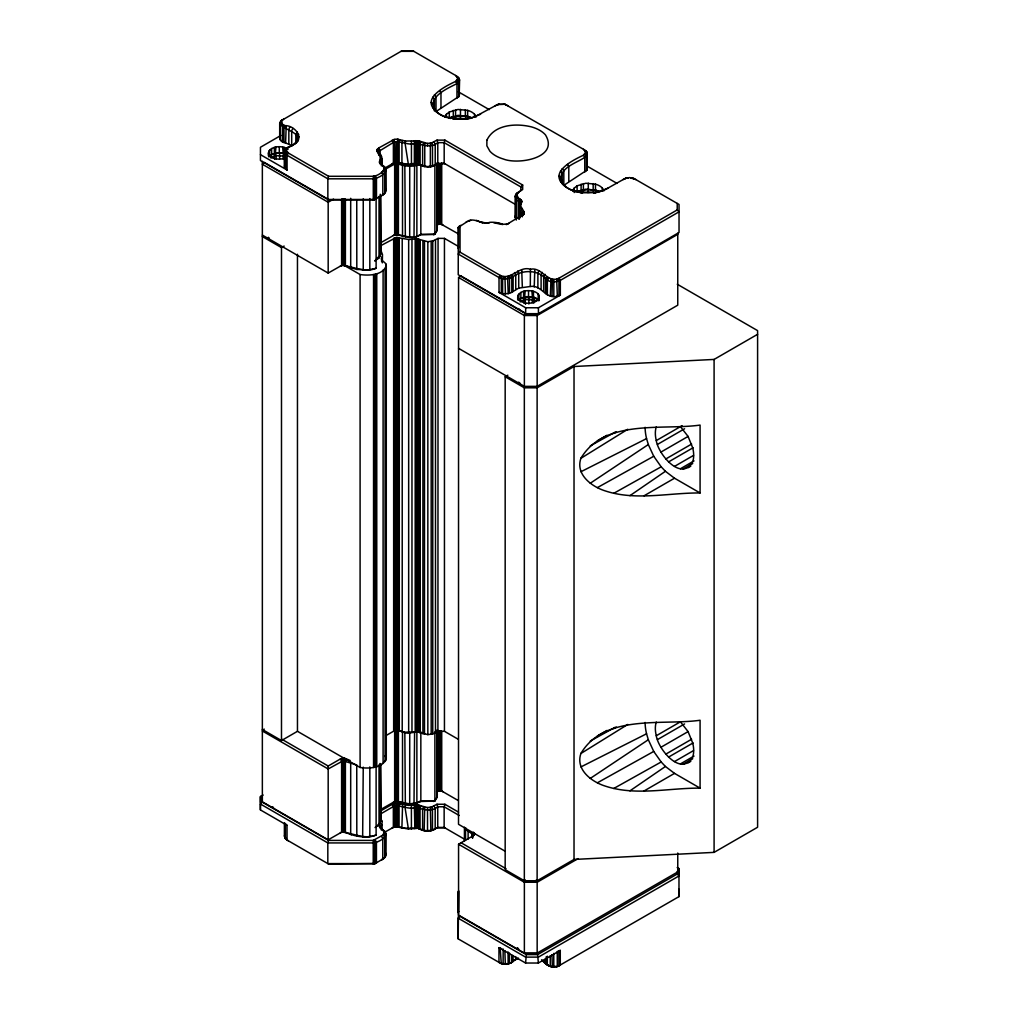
<?xml version="1.0" encoding="UTF-8"?>
<svg xmlns="http://www.w3.org/2000/svg" width="1018" height="1018" viewBox="0 0 1018 1018"><rect width="100%" height="100%" fill="white"/><g stroke="black" fill="none" stroke-linecap="round" stroke-linejoin="round"><path stroke-width="1.5" d="M260.404 809.908L260.404 796.623L262.211 795.58L262.211 802.095L260.404 804.004L260.404 809.908L287.025 825.28L287.038 840.041L328.572 864.015L375.158 863.569L383.888 858.416L385.822 855.718L385.949 834.073C384.995 828.881 375.896 828.105 380.363 821.564M381.495 828.906L384.041 831.782L383.162 834.964L373.237 840.41L373.237 864.028M458.52 812.135L444.879 804.258L437.002 804.258L431.619 806.994L427.522 807.567L427.522 831.172L432.828 830.179L437.74 827.43L444.141 827.43L465.341 839.685M515.681 956.564L515.681 959.516A18.069 10.434 0 0 0 513.059 961.45A9.035 5.217 0 0 1 511.736 962.404L506.48 964.313L501.098 963.575L458.176 938.863L458.673 890.788M677.174 874.055L537.619 954.604L526.331 954.604L459.983 916.289L458.176 918.198L525.581 957.124L538.369 957.124L678.981 875.964L677.174 874.055L677.174 871.446M541.627 959.745C545.623 964.53 552.481 969.696 558.882 965.802L678.981 896.616L678.981 889.236M678.981 875.964L678.981 868.583L677.174 867.54M439.891 730.708L439.801 790.961L437.142 791.47M441.163 730.924L441.036 790.706L442.995 791.737M439.191 730.759L438.402 791.088M509.496 953.026L509.458 963.372L508.631 963.919M553.843 279.365L553.817 296.645L555.612 296.556L560.333 295.118L560.333 280.357L559.06 278.143C547.595 284.073 542.2 266.741 530.454 269.223C518.964 265.622 511.176 280.663 500.296 275.42L460.034 252.171L460.034 226.378L460.836 225.271M288.349 147.139L286.236 150.091L288.349 153.044L287.076 155.258L287.076 170.019L284.696 167.588L284.429 151.567L285.409 149.201L288.349 147.139A7.228 4.174 0 0 1 289.685 146.541A19.889 11.478 0 0 0 293.349 144.861C305.527 139.046 295.105 125.265 284.913 125.621C281.655 125.099 280.141 120.569 283.615 119.119M503.172 949.018L503.121 964.161M284.696 167.588L284.493 165.718M393.381 235.438C401.894 233.3 411.119 241.571 419.569 235.082A14.456 8.348 0 0 0 420.078 234.776L434.89 234.344L436.798 230.933L437.358 227.358M434.89 731.815L434.89 801.077L420.841 801.077L419.569 801.815A14.456 8.348 0 0 0 420.078 801.51L434.89 801.077L436.798 797.667L437.358 794.091M340.33 266.067L343.486 264.871L343.486 198.752M340.33 832.8L343.486 831.604L343.46 758.245L340.33 759.008L328.178 766.02L281.871 739.284M530.454 269.223L530.289 286.491C540.571 284.747 544.465 296.658 553.817 296.645M519.587 191.359L515.133 196.525L516.317 199.363L516.317 220.028L515.133 217.178L515.261 195.545L517.195 192.835L522.667 189.577L522.667 185.022L444.917 140.128L437.027 140.128L431.657 142.876L427.56 143.436L418.449 140.828L405.482 141.044L397.58 139.224A6.324 3.652 0 0 0 394.233 139.441L378.645 148.017L376.838 150.193L380.401 157.446L379.676 163.224L383.926 166.278L385.86 168.975L386 190.621L383.926 194.298L373.708 199.884L328.61 199.91L260.443 160.551L260.443 147.266L280.968 135.407M521.203 216.249L522.463 213.996L519.333 209.492L519.753 202.137L516.317 199.363L517.92 197.416L516.94 195.049M509.025 223.286L506.773 224.444L524.143 213.818L524.066 211.871L520.72 206.081L521.776 201.08L517.92 197.416M382.335 262.873L382.488 254.602L381.101 250.886M417.1 140.649L416.871 163.822L420.765 165.298M427.522 807.567L417.062 804.767L416.833 827.939L420.739 829.415M396.473 234.674L396.511 163.402C403.599 165.998 411.679 167.703 418.971 164.432M409.694 237.525L409.732 166.252M393.381 802.171L396.511 800.975L396.358 237.436L408.663 239.497L417.151 238.886L427.84 241.686L432.765 240.999L438.058 238.377L444.446 238.377L458.151 246.28M409.694 804.258L409.732 732.985L416.871 731.917L416.871 802.769L407.493 804.195L396.473 801.408M397.58 139.224L397.58 162.829L408.447 164.865L417.1 164.254M417.062 804.767L408.409 805.378L397.542 803.342L397.249 805.849L397.542 826.96L408.409 828.996L417.062 828.385M268.447 155.932C266.78 147.381 278.156 145.396 284.213 147.406A10.842 6.261 0 0 1 288.069 149.302M287.038 840.041L284.824 837.967L284.493 835.536M381.546 164.789C388.711 169.382 378.238 175.91 373.288 176.292L328.61 176.292L288.349 153.044M382.335 256.511C378.709 260.99 386.547 261.575 386.28 265.685C382.857 275.484 368.338 275.802 360.092 274.529L343.753 265.1M446.597 117.464A27.117 15.652 0 0 1 435.997 111.013C420.345 98.25 446.813 85.499 455.682 81.402L457.795 78.45L455.682 75.497M435.997 111.013C425.269 97.524 448.404 88.044 456.955 83.616L459.602 79.926L456.955 76.235L413.066 50.9L401.779 50.9L281.197 120.671L279.695 123.623L279.695 138.384L281.35 141.324L291.695 145.383L291.695 130.635L292.929 128.395M457.795 78.45L459.602 79.926L459.156 96.303L435.997 111.56L435.997 96.799L434.381 94.852M593.583 192.975L603.903 190.366L625.256 178.379L629.506 177.59L633.756 178.379L679.031 204.453L679.031 232.498L537.682 314.104L526.408 314.104L458.227 274.745L458.291 227.447L467.186 221.606M386.28 265.685L386.28 758.626C382.857 768.425 368.338 768.755 360.092 767.483L297.46 731.318L281.49 740.544L262.313 729.473M458.227 248.519L458.724 247.336M515.133 217.178L515.655 215.243M517.691 296.874C519.155 290.359 528.113 289.863 533.457 291.301A10.842 6.261 0 0 1 538.191 294.037C542.658 301.888 529.016 304.789 523.608 302.461A10.842 6.261 0 0 1 518.862 299.725L517.691 296.874L517.691 299.826M582.347 192.975L575.654 191.651A27.117 15.652 0 0 1 563.807 184.805C548.168 172.042 574.623 159.292 583.492 155.194L585.604 152.242L583.492 149.29M473.663 117.426L497.446 104.587L504.966 104.243L584.765 150.028L586.979 152.102L586.979 170.095L563.807 185.352L563.807 170.591L562.191 168.644M279.695 138.384L280.357 136.348M405.482 141.044L405.1 143.538L408.383 164.432C417.787 160.513 426.377 171.558 435.22 164.789L435.22 144.123L433.948 141.909M405.444 805.162L405.062 807.656L408.409 828.996M552.405 279.276L552.023 296.531M465.531 840.346L465.531 827.749C465.417 831.681 474.821 833.017 471.983 836.491M472.034 837.458L472.034 834.315L473.357 832.126L474.541 833.551L473.714 835.447L458.558 844.24L458.558 915.093L525.123 953.522L536.41 953.522L677.759 871.917L677.759 853.033M380.872 195.507L380.872 253.749L379.027 257.872L374.828 260.901L378.849 256.46M380.872 763.818L380.872 820.483L379.027 824.605L375.031 827.532M580.896 458.316C575.272 474.477 591.776 486.782 605.392 490.956C636.008 501.009 668.75 492.712 700.079 492.966L700.079 425.079C662.731 430.461 604.527 418.436 580.896 458.316L627.801 429.252M580.896 753.498C575.272 769.646 591.776 781.964 605.392 786.138C636.008 796.191 668.75 787.894 700.079 788.136L700.079 720.248C662.731 725.643 604.527 713.605 580.896 753.498L627.801 724.434M398.407 139.326L398.407 162.944M398.369 803.444L398.369 827.061M345.484 832.291L344.708 831.757L344.708 760.917L345.484 758.499L344.835 758.359L344.835 832.151C354.455 836.402 365.946 838.87 376.113 835.014L376.113 765.511M283.526 153.234L282.966 158.846M424.76 143.182L424.76 166.799M453.29 110.351L453.29 116.256L452.463 116.803L453.29 119.208L457.998 118.317L465.353 118.661L465.913 116.192L457.998 115.365L449.282 117.935L449.282 112.031L457.998 109.46L467.644 110.351A15.817 9.137 0 0 1 474.566 114.334L476.093 117.057M424.722 807.312L424.162 830.433L427.522 831.172M581.1 184.143L581.1 190.048L580.285 190.595L581.1 193L588.289 191.995L593.176 192.453L593.736 189.984L585.808 189.157L577.104 191.728L577.104 185.823L585.808 183.253L595.466 184.143A15.817 9.137 0 0 1 602.376 188.126L603.903 190.85M534.794 269.745L534.234 286.974M418.449 140.828L418.449 164.445M418.411 804.958L418.411 828.563M286.211 125.99L285.587 143.194M402.619 140.522L401.932 142.965L401.932 163.631L402.619 164.14M402.581 804.653L401.894 827.749L402.581 828.258M328.61 176.292L327.86 178.812L327.86 199.477L373.288 199.477L376.482 198.714L376.482 178.048L375.197 175.834M444.917 140.128L444.179 142.647L444.179 163.313L515.846 204.694M373.237 840.41L328.559 840.41L327.821 842.929L327.821 863.595L373.237 863.595L376.431 862.831L376.431 842.166L375.158 839.952M444.879 804.258L444.141 806.778L444.141 827.43M525.123 879.73L524.372 882.25L524.372 953.09L537.16 953.09L537.16 882.25L536.41 879.73M526.331 954.604L525.581 963.028L538.369 963.028L560.269 950.379L560.269 965.14L557.877 966.4M551.031 279.008L550.305 296.2M423.45 142.876L422.635 145.281L422.635 165.947L423.45 166.481M423.412 806.994L422.597 809.399L422.597 830.064L424.722 830.917M382.424 165.298L381.139 163.783L381.801 156.988L378.747 151.44L393.381 142.456C400.685 140.013 408.282 146.312 415.891 143.144C422.954 145.154 431.174 148.246 437.778 142.647L444.179 142.647L520.86 186.93L520.86 190.621M382.386 829.415C378.95 826.985 384.588 822.251 380.77 819.286M415.726 164.242L415.726 140.624M465.9 222.344C473.815 215.651 481.832 225.843 489.683 222.344A17.166 9.913 0 0 1 498.515 222.993L503.554 224.304L507.664 223.871M415.688 828.372L415.688 804.754M538.827 270.826L537.886 273.193L537.886 287.954M284.913 125.621L283.971 127.988L283.971 142.736M289.786 126.995L288.832 129.362L288.832 144.111M399.959 139.733L398.992 142.1L398.992 162.753L399.959 163.351M399.921 803.851L398.954 806.218L398.954 826.883L399.921 827.469M419.696 141.184L418.716 143.538L418.716 164.203L419.696 164.801M419.658 805.302L418.678 807.668L418.691 828.321L419.658 828.919M286.58 151.389L284.862 153.184L287.076 155.258L327.86 178.812L373.288 178.812C378.289 178.023 384.626 175.096 386 169.955L384.193 168.479M444.853 117.057L446.38 114.334L449.282 112.031M560.854 182.133C558.284 167.894 575.908 163.351 584.765 157.408L587.31 154.532L585.604 152.242M572.663 190.85L574.19 188.126L577.104 185.823M260.404 804.004L327.821 842.929L373.237 842.929C378.251 842.14 384.588 839.214 385.949 834.073L384.142 832.597M458.673 911.454L458.176 912.637L458.176 891.972M503.668 276.514L502.625 278.907L502.625 293.655L508.211 293.655L511.799 292.382A9.035 5.217 0 0 0 513.123 291.428L518.722 288.119L530.289 286.491M392.108 163.86L396.078 162.371L396.078 141.706M392.07 827.978L396.04 826.489L395.837 803.317L392.07 804.36L379.956 811.359M287.076 147.877A9.035 5.217 0 0 1 288.743 147.126A18.069 10.434 0 0 0 292.077 145.599C308.581 133.485 283.984 130.94 279.695 123.623L281.502 122.135M283.78 125.112L282.533 127.352L282.533 142.1M411.437 164.789L411.437 141.171M411.412 828.906L411.399 805.289M542.339 272.391L541.092 274.618L541.092 289.366M420.765 141.68L419.492 143.894L419.492 164.56M421.172 141.909L419.887 144.123L419.887 164.789L427.56 166.621L433.935 165.425M519.587 198.739L518.302 200.953L518.302 218.437M519.982 198.968L518.696 201.182L518.696 218.654M500.296 275.42L499.024 277.634L499.024 292.382L525.657 307.767L538.433 307.767L560.333 295.118M420.727 805.811L419.454 808.025L419.454 828.677L421.134 829.645M421.134 806.04L419.849 808.254L419.849 828.906L423.412 830.612M437.167 224.991L438.962 223.871A2.71 1.565 0 0 1 440.641 223.871L458.164 233.746M437.167 791.737L438.962 790.617L441.392 790.833L458.164 800.492M433.693 234.776L434.559 233.313M433.693 801.51L436.798 797.667L436.798 731.548M548.689 278.054L547.366 280.243L547.366 295.004M270.521 155.207L268.981 156.95L268.981 151.046M381.546 195.787L383.748 193.7M381.495 836.287L382.781 838.501L382.781 859.167L381.495 859.905L383.71 857.83M545.164 274.364L543.663 276.412L543.663 291.161M520.847 199.592L519.32 201.628L519.32 219.099M523.354 210.981L521.827 213.017L521.827 216.198M547.811 277.392L546.272 279.428L546.272 294.177M287.025 151.987L285.409 153.934L286.033 169.293M474.134 832.775L472.505 834.709L472.505 837.852M280.459 125.647L282.113 123.751M297.485 132.124L295.831 134.02L295.831 142.876M521.979 209.441L520.313 211.311L520.313 217.674M547.175 276.642L545.47 278.487L545.47 293.248M521.458 200.304L519.753 202.137L519.753 205.318M435.31 232.511L436.798 230.933L436.798 163.236M520.86 186.93L522.667 185.022M460.034 252.171L458.227 254.08L500.105 278.156L505.412 279.161L511.799 277.634A9.035 5.217 0 0 0 513.123 276.667C522.196 269.668 537.644 269.592 545.47 278.487C549.02 282.648 555.726 282.673 560.333 280.357L679.031 211.833L677.225 209.924L677.225 203.409M264.171 729.066L262.351 730.975L328.178 768.972L343.079 760.79L356.745 764.951L356.809 836.185M517.373 196.652L515.655 198.459L515.655 219.112M524.066 211.871L522.336 213.653L522.336 216.834M474.388 833.157L472.657 834.938L472.657 838.081M281.668 122.962L279.899 124.667L279.899 139.415M298.719 134.3L296.951 135.992L296.951 140.42M519.333 209.492L521.101 207.787M376.266 826.68L379.027 824.605L379.027 764.785M522.463 213.996L524.257 212.355M521.776 201.08L519.982 202.684L519.982 205.865M414.326 828.525L416.833 827.939L419.454 828.677M414.364 164.407L414.364 140.789M485.242 223.324L486.769 222.738M374.115 199.833L374.115 176.216M468.534 118.801L480.598 114.245M499.456 104.001L495.295 105.757M430.347 166.799L430.347 143.182M437.142 224.723L438.962 223.871L438.962 164.051M470.774 220.333L468.649 221.199L469.463 220.651M596.344 192.593L608.42 188.037M623.118 179.55L627.266 177.794M374.077 863.951L374.077 840.334M430.309 830.917L435.195 828.906L435.182 808.254L433.91 806.04M507.588 964.161L511.736 962.404L511.736 955.024M342.099 265.431C352.546 266.016 364.66 273.295 376.113 268.281L376.113 197.428M342.099 832.177C352.546 832.762 364.66 840.041 376.113 835.014L375.387 835.333M395.124 234.814C403.026 234.458 412.799 240.401 420.841 234.344L434.89 234.344L434.89 165.069M414.008 237.079L414.593 165.743M395.124 801.548C402.441 800.848 411.208 806.956 418.971 802.006M414.008 803.813L414.593 732.489M299.177 136.577L297.371 138.066L297.371 141.018M286.236 150.091L284.429 151.567L284.442 166.659M458.227 227.854L460.034 226.378M472.772 835.409L474.579 833.946M656.279 426.886A27.117 15.652 60 0 0 656.279 440.578C658.239 454.219 681.436 482.328 692.749 461.625A27.117 15.652 60 0 0 692.749 447.945L688.079 436.429L680.444 426.631M656.279 722.067A27.117 15.652 60 0 0 656.279 735.747C658.239 749.388 681.436 777.51 692.749 756.807A27.117 15.652 60 0 0 692.749 743.127L688.079 731.611L680.444 721.8M520.007 203.256L521.801 201.882M522.489 214.696L524.295 213.335M394.233 163.045L397.287 162.384L408.383 164.432M506.226 224.596L506.9 224.087M394.195 827.176L396.651 826.476L405.062 828.321L414.873 828.041L414.326 804.907M556.604 966.795L558.882 965.802L558.869 951.041L560.269 950.379M520.872 204.351L519.078 205.687L518.913 218.717M629.913 495.677L665.428 471.296L674.514 478.206L700.079 492.966M629.913 790.859L665.428 766.478L674.514 773.375L700.079 788.136M269.057 156.072L271.628 154.456L271.628 148.552M270.839 157.968L276.26 155.703L284.531 156.072M518.289 299.966L522.158 297.714M520.86 292.446L520.86 298.35L518.862 299.941L518.862 294.037M520.071 301.875L525.504 299.597L533.776 299.966A10.842 6.261 0 0 1 536.524 301.124M343.46 265.304L356.809 269.452L363.248 269.681L363.248 198.841M362.65 836.834L363.248 767.152M519.804 203.816L521.534 202.658M284.862 149.951L286.58 148.806M460.174 225.894L458.456 227.052L458.456 247.718M515.655 194.591L517.373 193.433M590.262 483.245L648.326 444.548L646.557 438.605A41.573 23.999 60 0 1 645.119 427.293M472.632 835.88L474.35 834.735M590.262 778.426L648.326 739.73L646.557 733.787A41.573 23.999 60 0 1 645.119 722.462M497.586 104.79L498.413 104.243M374.509 199.732L375.337 199.184L375.337 178.519L374.509 176.114M431.657 166.481L432.485 165.947L432.485 145.281L431.657 142.876M378.302 257.694L380.007 256.561L380.007 196.728M437.753 224.507L438.567 223.96L438.567 164.14M600.276 191.651L601.091 191.104M625.396 178.583L626.223 178.048M520.86 298.35L519.587 299.088L526.828 296.594L534.59 297.561L533.776 303.122M378.302 824.44L380.007 823.295L380.007 763.475M437.753 791.253L438.567 790.706L438.351 730.962M374.471 863.849L375.286 863.302L375.286 842.637L374.471 840.232M431.619 830.612L432.446 830.064L432.446 809.399L431.619 806.994M341.45 265.596L342.672 264.947L342.672 198.828M341.45 832.33L342.672 831.693L342.099 758.385M394.488 234.967L395.697 234.331L395.697 163.478L396.511 163.402M416.031 236.583L416.871 236.023L416.871 165.183M394.488 801.713L395.697 801.064L395.697 730.224L405.38 732.209L417.151 731.827L427.84 734.627L432.765 733.953L438.058 731.318L444.446 731.318L458.151 739.221M522.196 215.371L523.876 214.289M282.037 120.506L280.357 121.587L280.459 140.408M296.047 142.151L297.714 141.057M393.457 163.262L394.895 162.536L394.233 139.441M393.419 827.38L394.869 826.667L394.195 803.558M285.409 149.201L287.025 148.195M383.201 194.463L384.817 193.458L384.817 172.793L383.201 170.846M458.724 226.67L460.34 225.665M516.317 193.674L517.92 192.669M383.162 858.581L384.779 857.576L384.779 836.911L383.162 834.964M288.743 147.126L289.685 146.541M377.436 258.865L379.027 257.872L379.027 196.474M472.479 836.109L474.083 835.104M521.929 215.689L523.506 214.734M517.488 958.803L518.48 958.205L514.408 960.254A19.889 11.478 0 0 0 511.52 962.379A7.228 4.174 0 0 1 510.463 963.143M511.52 962.379L513.059 961.45L513.059 955.546M281.197 120.671L282.711 119.768M294.355 143.983L295.869 143.093M271.628 154.456L270.343 155.194L277.596 152.7L284.213 153.311L284.213 147.406M292.077 145.599L293.349 144.861M383.964 168.555L394.348 162.689L394.348 142.036L393.457 139.644M333.548 199.134L328.178 202.238L262.351 164.242L264.171 162.333L326.816 198.497M385.695 169.026L395.697 163.478M262.313 236.532L281.49 247.603L284.149 246.063M433.948 165.527L437.778 163.313L444.179 163.313M262.351 235.082L328.178 273.078L342.29 265.049L342.29 198.93M380.579 242.831L395.328 234.42L395.328 163.58M380.21 245.949L396.358 237.436M436.607 224.991L437.893 224.253L437.893 162.855M419.569 235.082L420.841 234.344L420.841 165.069M504.801 851.023L458.507 824.3L458.558 277.507L461.243 275.954M559.06 278.143L677.225 209.924M458.558 277.507L524.372 315.516L537.16 315.516L677.759 234.344M677.263 284.238L757.596 330.621L757.596 827.252L714.089 852.371L574.025 859.446L537.122 880.748L524.334 880.748L505.17 869.677L505.17 376.736L507.829 375.197M505.17 376.736L524.334 387.807L537.122 387.807L574.025 366.505L714.089 359.43L757.596 334.311M597.401 440.794L607.008 435.233M656.279 440.578L682.085 425.677M657.437 444.446L684.592 428.769M660.962 452.081L688.117 436.404M665.81 458.965L691.616 444.064M668.597 461.892L693.042 447.78M674.514 466.397L693.525 455.415M680.444 468.738L694.021 460.899M683.218 469.005L692.724 463.521M688.079 467.746L690.789 466.168M644.05 495.791L674.514 478.206M263.14 795.045L260.404 796.623L260.404 802.528M385.593 735.785L394.971 730.44M262.351 161.289L262.351 801.815L328.178 839.825L342.29 831.782L342.29 760.942L341.45 758.537M380.579 809.565L395.328 801.153L395.697 730.224M379.892 814.349L393.342 806.574C400.647 804.131 408.243 810.43 415.853 807.261C422.915 809.272 431.136 812.364 437.74 806.778L444.141 806.778L459.194 815.469M436.607 791.737L437.893 790.999L438.058 238.377M385.275 831.897L394.31 826.82L394.31 806.154L393.419 803.762M375.158 863.569L376.431 862.831M433.91 829.645L435.195 828.906M597.401 735.976L607.008 730.415M656.279 735.747L680.724 721.635M657.437 739.628L684.592 723.938M660.962 747.263L688.117 731.586M665.81 754.134L691.616 739.233M668.597 757.074L693.042 742.962M674.514 761.579L693.525 750.597M680.444 763.907L694.021 756.069M683.218 764.187L692.724 758.703M688.079 762.915L690.789 761.349M644.05 790.973L674.514 773.375M578.109 858.607L537.16 882.25L524.372 882.25L458.558 844.24M514.408 960.254L515.681 959.516M376.113 260.163L375.031 260.786M420.841 234.344L420.078 234.776M420.841 731.815L420.841 801.077L420.078 801.51M613.727 433.426L616.437 431.874M613.727 728.608L616.437 727.056M613.727 493.336L661.178 466.804L665.428 471.296M613.727 788.505L661.178 761.973L665.428 766.478M597.401 487.609L653.734 456.255L661.178 466.804M597.401 782.791L653.734 751.437L661.178 761.973M590.262 445.884L615.152 432.103M590.262 741.053L615.152 727.272M580.896 471.754L646.557 438.605M580.896 766.936L646.557 733.787M420.841 801.077L416.031 803.317M376.113 268.281L368.58 269.961L362.65 270.088M368.58 269.961L369.827 269.414L369.827 198.574M368.58 836.694L369.827 836.16L369.827 766.885M271.857 154.456L273.867 153.667L274.695 159.228M450.109 117.63L460.467 115.683L468.471 116.803A17.624 10.18 0 0 1 470.825 117.63M577.919 191.422L588.289 189.475L596.281 190.595A17.624 10.18 0 0 1 598.648 191.422M521.407 298.159L523.608 297.205L523.608 291.301M558.869 951.041L557.279 951.525L557.279 966.286L551.96 966.553L547.302 965.026L547.302 956.169M409.732 732.985C404.082 734.309 399.005 728.481 393.661 731.128L393.661 238.187M277.634 152.967L273.549 153.858L274.364 153.311L274.364 147.406M284.213 158.566L279.288 159.241L274.364 158.566A10.842 6.261 0 0 1 269.63 155.83L268.447 152.98M469.832 118.482L472.454 117.859M522.781 297.752L532.758 297.129L532.198 302.74M469.082 118.317L460.149 119.131L447.017 117.312A28.924 16.695 0 0 1 434.381 110.02M467.147 118.991L453.15 118.991M626.706 178.277L628.093 178.086M596.904 192.109L587.959 192.924L574.839 191.104A28.924 16.695 0 0 1 562.191 183.813M486.21 223.209L489.442 222.789M500.271 104.294L503.108 104.294M281.592 152.967L275.382 153.413L275.942 147.025M538.764 299.966A12.649 7.304 0 0 0 534.272 297.752L524.626 297.307L525.173 290.919M395.875 162.804L397.58 162.829M395.837 803.317L397.542 803.342M395.837 826.934L397.542 826.96M401.041 51.333L413.817 51.333M437.027 163.745L444.917 163.745M444.891 827.863L437.002 827.863L437.74 827.43L437.74 806.778L437.002 804.258M480.356 221.835L485.408 222.891M343.46 758.245L344.835 758.359M343.46 832.037L344.835 832.151M439.801 790.961L441.85 791.253M493.845 222.777L502.676 224.545M630.918 178.086L635.894 179.55M508.084 105.757L503.923 104.001M465.353 118.661L467.644 119.208M450.465 118.482L447.017 117.312M593.176 192.453L595.466 193L596.281 190.595L593.176 189.501L593.176 183.596M481.234 222.344L476.36 220.333M438.402 224.354A4.517 2.609 0 0 1 441.201 224.354L442.995 224.991M499.024 292.382L502.625 293.655M508.033 951.894L508.147 963.677L502.561 963.677L498.96 962.404L498.96 947.643L501.632 948.712M421.147 829.555L425.829 830.663L430.869 830.433L430.309 807.312M271.819 806.778L273.511 807.376M350.192 760.497L346.629 758.957L345.395 761.197L345.395 832.037L346.629 832.749M458.304 91.773L489.251 109.639M587.462 166.341L617.061 183.431M260.443 154.647L287.076 170.019M461.103 276.031L525.123 312.997L524.372 315.516L524.372 386.356L537.16 386.356L537.16 315.516M458.558 348.347L525.123 386.789L536.41 386.789L677.759 305.184L677.759 233.262M461.103 842.777L506.061 868.723M262.211 802.095L328.559 840.41M498.96 947.643L525.581 963.028M399.616 235.349L398.407 234.649L398.407 163.809M346.629 266.016L345.395 265.291L345.395 199.172M399.616 802.095L398.407 801.382L398.407 730.542M377.767 152.547L379.307 153.463M380.287 163.936L381.814 164.852M380.236 828.054L381.763 828.97M543.828 961.399L548.626 965.789M547.735 965.128L546.208 964.199L546.208 956.818M481.438 222.344L482.405 222.929M501.174 223.782L502.141 224.38M584.816 150.346L586.432 151.351M457.006 76.554L458.622 77.559L458.622 97.054M383.201 166.112L384.817 167.117M383.162 830.23L384.779 831.235M379.141 154.074L380.821 155.156M547.111 964.377L545.406 963.27L545.406 958.841M379.676 163.224L381.368 164.343M379.625 827.341L381.33 828.461M632.789 178.048L633.603 178.583M504.966 104.243L505.793 104.79M468.471 116.803L465.353 115.708L465.353 109.804M574.839 191.104L575.654 191.651M477.671 220.651L478.498 221.199M441.85 224.507L441.036 223.96L441.036 164.14M533.457 291.301L533.457 297.205L534.272 297.752M502.065 963.919L501.25 963.372L500.207 948.254M585.261 150.957L586.979 152.102L586.979 170.095M457.438 77.164L459.156 78.31L459.156 96.303M560.46 181.382L563.807 184.805M432.65 107.59L434.368 108.748M383.748 166.863L385.466 168.021L385.466 192.555M383.71 830.981L385.428 832.139L385.428 856.672M287.025 825.28L284.824 823.206L284.824 837.967L286.402 838.832L286.211 838.081M377.067 151.644L378.798 152.827M345.484 265.558L344.708 265.024L344.708 198.904M285.371 823.956L285.371 838.717L288.31 840.779M403.281 236.749L402.517 236.227L402.517 165.387M398.471 234.916L397.72 234.382L397.72 163.542M403.281 803.495L402.517 802.96L402.517 732.12M398.471 801.65L397.72 801.128L397.72 730.288M379.994 819.846L381.763 821.106M550.967 966.744L550.242 966.222L550.242 955.889M351.375 268.065L350.688 267.569L350.688 198.294M351.375 834.798L350.688 834.302L350.688 763.462M376.876 151.173L378.658 152.484M498.515 222.993L499.189 223.502M379.345 162.447L381.139 163.783M379.307 826.565L381.101 827.901M542.938 960.508L545.355 962.315M380.401 157.446L382.208 158.884L382.208 165.247M559.047 176.229L560.854 177.705L562.178 182.54M431.225 102.436L433.032 103.912M532.439 297.307L531.88 290.919M441.201 224.354L440.641 164.051M441.201 791.088L440.59 730.784M379.32 161.646L381.126 163.211M379.281 825.763L381.076 827.329M376.838 150.193L378.632 151.784L378.632 154.965M380.261 159.177L382.055 160.793L382.055 165.565M380.223 823.295L382.004 824.911L382.017 829.683M344.835 265.418L344.313 198.815M405.342 237.194L404.833 165.883M397.834 234.776L397.325 163.465M405.342 803.94L404.833 732.616M397.834 801.51L397.325 730.199M517.577 947.923L518.607 948.903M517.195 948.076L518.226 949.056M286.834 839.545L287.47 840.194M379.599 160.857L381.317 162.651L381.317 165.832M379.561 824.974L381.279 826.769L381.279 829.95M585.261 153.54L586.979 155.334M560.46 171.062L562.178 172.869L562.178 183.202M457.438 79.735L459.156 81.542M432.65 97.27L434.368 99.077L434.368 110.886M383.748 170.095L385.466 171.889M383.71 834.213L385.428 836.007M377.245 149.239L378.925 151.097L378.925 154.278M552.341 966.998L551.96 954.744M584.816 154.138L586.432 156.085L586.432 170.846M457.006 80.346L458.622 82.293M377.614 148.793L379.192 150.779L379.192 153.96M511.583 274.644L513.123 276.667L513.123 291.428M458.622 92.32L459.602 94.687M533.457 297.205A10.842 6.261 0 0 1 538.191 299.941L538.84 300.844L538.84 294.94M385.097 755.776L386.28 758.626M583.492 155.194L584.765 157.408L584.765 172.169M567.51 164.42L568.795 166.634L568.795 181.395M455.682 81.402L456.955 83.616L456.955 98.377M439.7 90.627L440.972 92.842L440.972 107.603M514.472 272.531L515.744 274.745L515.744 289.494M510.527 275.42L511.799 277.634L511.799 292.382M519.905 298.91L521.178 301.124M392.108 140.242L393.381 142.456L393.381 163.122M378.645 148.017L379.93 150.231L379.93 154.99M381.546 172.169L382.819 174.383L382.819 195.049M270.661 155.016L271.946 157.23M392.07 804.36L393.342 806.574L393.342 827.24M340.33 759.008L341.615 761.222L341.615 832.062M653.734 456.255L648.326 444.548M653.734 751.437L648.326 739.73M557.94 278.678L558.946 281.019L558.946 295.78M586.979 166.863L587.411 168.479M517.742 271.004L518.722 273.358L518.722 288.119M385.466 188.686L386 190.621M385.428 852.804L385.962 854.738M523.112 297.561L523.926 303.122M508.745 276.171L509.522 278.588L509.522 293.349M437.027 140.128L437.778 142.647L437.778 163.313M537.619 954.604L538.369 963.028M556.668 279.059L557.342 296.263M507.537 276.451L508.211 293.655M521.712 269.859L522.336 287.076M583.39 192.453L583.39 183.596M524.944 297.129L525.504 304.318M455.58 118.661L455.58 109.804M275.7 153.234L276.26 158.846M504.966 276.629L505.412 293.922M356.809 269.452L356.745 199.782M380.872 253.749L380.236 194.247M380.872 820.483L380.236 764.136M553.779 967.1L553.754 953.382M504.839 950.647L505.348 964.364M501.301 275.903L501.314 293.349M437.536 729.842L437.575 791.215M714.089 359.43L714.089 852.371M678.981 868.583L678.981 896.616M602.376 188.126L602.376 191.079M595.466 184.143L595.466 190.048A15.817 9.137 0 0 1 599.462 191.728M588.289 183.151L588.289 191.995M574.19 188.126L574.19 192.555M574.025 366.505L574.025 859.446M538.433 307.767L538.433 313.671L525.657 313.671L525.657 307.767M538.191 294.037L538.191 299.941M537.122 387.807L537.122 880.748M528.851 296.772L528.851 304.013M528.533 290.614L528.533 296.951M524.334 387.807L524.334 880.748M518.213 294.94L518.213 299.368M474.566 114.334L474.566 117.286M468.115 831.261L468.115 839.125M467.644 110.351L467.644 116.256A15.817 9.137 0 0 1 471.652 117.935M464.437 827.15L464.437 841.313M460.467 109.359L460.467 118.203M458.393 891.17L458.405 911.835M458.176 918.198L458.176 938.863M446.38 114.334L446.38 117.286M444.446 238.377L444.446 731.318M441.723 162.855L441.723 224.253M441.723 731.166L441.723 790.999M437.575 163.084L437.575 224.469M437.244 163.033L437.244 229.152M437.244 729.766L437.244 795.885M435.5 239.854L435.5 732.795M432.765 240.999L432.765 733.953M431.187 241.381L431.187 734.322M427.84 241.686L427.84 734.627M427.56 143.436L427.56 145.956M424.481 241.381L424.481 734.322M422.915 240.999L422.915 733.953M420.167 239.854L420.167 732.795M419.772 239.624L419.772 732.566M418.996 239.268L418.996 732.209M418.118 239.014L418.118 731.955M417.151 238.886L417.151 731.827M416.158 238.874L416.158 731.815M415.191 238.988L415.191 731.929M411.972 239.408L411.972 732.349M408.663 239.497L408.663 732.438M402.212 238.696L402.212 731.637M399.272 237.818L399.272 730.759M398.165 237.525L398.165 730.466M397.567 237.448L397.567 730.39M395.175 237.601L395.175 730.542M394.666 163.86L394.666 234.7M394.628 237.754L394.666 801.433M385.746 263.738L385.746 760.561M385.097 268.523L385.097 761.464M383.099 270.101L383.099 763.055M381.597 258.381L381.597 261.562M376.762 273.766L376.762 766.719M375.617 274.249L375.617 767.19M374.955 274.402L374.955 767.356M373.555 274.529L373.555 767.483M373.288 176.292L373.288 199.91M360.092 274.529L360.092 767.483M341.615 199.21L341.615 265.329M328.178 199.286L328.178 273.078M328.178 766.02L328.178 839.825M297.46 254.271L297.46 731.318M284.391 823.066L284.391 836.351M282.648 147.025L283.208 153.413L279.288 153.056L279.288 146.719M281.49 247.603L281.49 740.544M279.606 152.878L279.606 158.541M269.63 150.142L269.63 156.047M269.376 238.263A12.649 7.304 0 0 1 268.332 237.283M519.905 383.035A12.649 7.304 0 0 1 518.607 382.157M537.797 298.91A12.649 7.304 0 0 1 539.082 299.776M519.587 309.421A12.649 7.304 0 0 1 518.289 308.556M486.871 140.204L486.871 145.841L489.887 151.198A31.176 18.006 0 0 0 503.516 159.062C518.226 164.954 559.556 158.019 545.444 134.847A31.176 18.006 0 0 0 531.816 126.983C516.66 123.076 494.417 124.12 486.871 140.204"/></g></svg>
